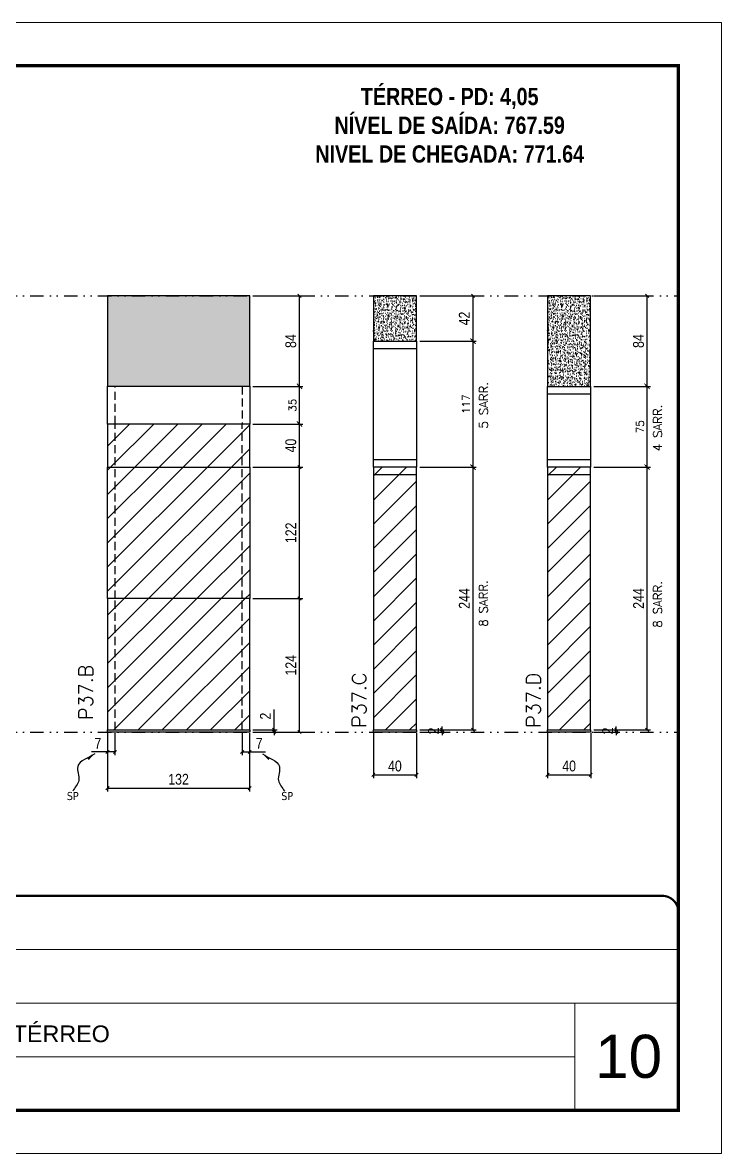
# Model space of a CAD drawing. Extents: x 1945 to 10875, y -3405 to 3369.
# Drawn here: x 4380 to 5029, y -1107 to -57 of the extents above; entities that cross this region are included whole.
import ezdxf

# ---------------------------------------------------------------- set-up
doc = ezdxf.new("R2010")
doc.units = 0
for name, pattern in [('CONTINUO', [0]), ('DASHED', [0.75, 0.5, -0.25]), ('DIVIDE2', [0.625, 0.25, -0.125, 0, -0.125, 0, -0.125]), ('HIDDEN', [0.375, 0.25, -0.125])]:
    doc.linetypes.add(name, pattern=pattern)
for name, color, linetype, lineweight in [('CARIMBO', 255, 'Continuous', 9), ('Folhas', 255, 'Continuous', 9), ('Hachura', 251, 'Continuous', 9), ('SARRAFO DE PRESSAO', 251, 'DASHED', 9), ('Texto Seção', 7, 'Continuous', 15)]:
    doc.layers.add(name, color=color, linetype=linetype, lineweight=lineweight)
for name, color, linetype in [('COTA', 241, 'Continuous'), ('FUNDOS', 1, 'Continuous'), ('NOMENCLATURA', 7, 'Continuous'), ('Nível', 160, 'Continuous'), ('Painéis', 200, 'Continuous'), ('SARR_2.2x7', 40, 'Continuous'), ('Sarrafo de Pressão', 42, 'HIDDEN'), ('texto', 7, 'Continuous')]:
    doc.layers.add(name, color=color, linetype=linetype)
doc.styles.add('ARIAL', font='arial.ttf')
doc.styles.add('COTA TECNICA', font='techl___.ttf', dxfattribs={"height": 10})
doc.styles.add('COTA TECNICA-50', font='techl___.ttf', dxfattribs={"height": 10})
doc.styles.add('REGUA-120', font='ROMANS.shx', dxfattribs={"height": 15})
doc.styles.add('ROMANC', font='techb___.ttf', dxfattribs={"height": 2.5})
doc.styles.add('ROMANS', font='romans.shx')
doc.styles.get("Standard").update_dxf_attribs({"font": 'arial.ttf'})
doc.dimstyles.new('COTA PAINEL-50', dxfattribs={"dimtxt": 10, "dimasz": 3, "dimexe": 3, "dimexo": 3, "dimgap": 3, "dimtad": 1, "dimdec": 1, "dimzin": 12, "dimdsep": 46, "dimtxsty": 'COTA TECNICA-50', "dimblk1": 'OBLIQUE', "dimblk2": 'OBLIQUE', "dimsah": 1, "dimcen": 0.9, "dimclrd": 4, "dimclre": 4, "dimclrt": 240, "dimadec": 1, "dimazin": 3, "dimtfac": 1, "dimtdec": 1, "dimtmove": 0, "dimatfit": 3, "dimfxl": 1, "dimtolj": 1, "dimtzin": 12, "dimarcsym": 0})
doc.dimstyles.new('Cota Paínel', dxfattribs={"dimtxt": 7, "dimasz": 5, "dimexe": 3, "dimexo": 3, "dimgap": 3, "dimtad": 1, "dimdec": 1, "dimzin": 12, "dimdsep": 46, "dimtxsty": 'ROMANS', "dimblk": 'ARCHTICK', "dimcen": 0, "dimclrd": 4, "dimclre": 4, "dimclrt": 1, "dimadec": 1, "dimazin": 3, "dimtfac": 1, "dimtdec": 1, "dimtmove": 0, "dimatfit": 3, "dimldrblk": 'OBLIQUE', "dimfxl": 1, "dimtolj": 1, "dimtzin": 12, "dimarcsym": 0})
doc.dimstyles.new('PAINEL', dxfattribs={"dimtxt": 10, "dimasz": 3, "dimexe": 3, "dimexo": 3, "dimgap": 3, "dimtad": 1, "dimdec": 1, "dimzin": 12, "dimdsep": 46, "dimtxsty": 'COTA TECNICA', "dimblk1": 'OBLIQUE', "dimblk2": 'OBLIQUE', "dimsah": 1, "dimcen": 0.9, "dimclrd": 4, "dimclre": 4, "dimclrt": 240, "dimadec": 1, "dimazin": 3, "dimtfac": 1, "dimtdec": 1, "dimtmove": 0, "dimatfit": 3, "dimfxl": 1, "dimtolj": 1, "dimtzin": 12, "dimarcsym": 0})
doc.dimstyles.get("Standard").update_dxf_attribs({"dimtxt": 0.18, "dimasz": 0.18, "dimexe": 0.18, "dimexo": 0.0625, "dimgap": 0.09, "dimtad": 0, "dimtih": 1, "dimtoh": 1, "dimdec": 4, "dimzin": 0, "dimdsep": 46, "dimtxsty": 'Standard', "dimcen": 0.09, "dimadec": 0, "dimazin": 0, "dimtfac": 1, "dimtdec": 4, "dimtofl": 0, "dimtmove": 0, "dimatfit": 3, "dimfxl": 1, "dimtolj": 1, "dimtzin": 0, "dimarcsym": 0})
pattern_1 = [(45, (-127075.793, -33000.405), (-11.2253202, 11.2253202), [])]

# ---------------------------------------------------------------- blocks, each defined once
blk = doc.blocks.new('9999999999')
at = {"color": 30, "linetype": 'CONTINUO'}
for p, q in [((98564.6, 34379.6), (99584, 34379.6)), ((98564.6, 34329.8), (99488, 34329.8)), ((99584, 34329.8), (99488, 34329.8)), ((99488, 34329.8), (99488, 34230.2)), ((98564.6, 34280), (99488, 34280))]:
    blk.add_line(p, q, dxfattribs=at)
at = {"color": 30, "linetype": 'CONTINUO', "const_width": 2}
blk.add_lwpolyline([(99584, 34230.2), (99584, 34414.4, 0.414214), (99569, 34429.4), (98229, 34429.4, 0.414214), (98214, 34414.4), (98214, 34245.2, 0.414214), (98229, 34230.2), (99584, 34230.2)], format="xyb", dxfattribs=at)
at = {"layer": 'Folhas'}
blk.add_lwpolyline([(98139, 34190.2), (99624, 34190.2), (99624, 35240.2), (98139, 35240.2)], close=True, dxfattribs=at)
at = {"layer": 'Folhas', "color": 30, "const_width": 3}
blk.add_lwpolyline([(98214, 34230.2), (99584, 34230.2), (99584, 35200.2), (98214, 35200.2)], close=True, dxfattribs=at)
at = {"color": 7, "linetype": 'Continuous', "ltscale": 5, "style": 'ARIAL'}
blk.add_text('TRECHO II - TÉRREO', height=15.483, dxfattribs=at).set_placement((98837.7, 34293.5))
blk = doc.blocks.new('_Oblique')
at = {"color": 0, "linetype": 'ByBlock', "lineweight": -2}
blk.add_line((-0.5, -0.5), (0.5, 0.5), dxfattribs=at)
blk = doc.blocks.new('*D232')
at = {"layer": 'COTA', "color": 4, "lineweight": -2, "transparency": 16777216}
for p, q in [((4748.7, -470.1), (4801.2, -470.1)), ((4798.2, -714.1), (4798.2, -470.1)), ((4748.7, -714.1), (4801.2, -714.1))]:
    blk.add_line(p, q, dxfattribs=at)
at = {"layer": 'Defpoints', "color": 0, "transparency": 16777216}
for p in [(4745.7, -470.1), (4798.2, -470.1), (4745.7, -714.1)]:
    blk.add_point(p, dxfattribs=at)
at = {"layer": 'COTA', "color": 4, "lineweight": -2, "transparency": 16777216, "xscale": 3, "yscale": 3, "zscale": 3}
for p, rotation in [((4798.2, -470.1), 90), ((4798.2, -714.1), 270)]:
    blk.add_blockref('_Oblique', p, dxfattribs=dict(at, rotation=rotation))
at = {"layer": 'COTA', "color": 240, "transparency": 16777216, "insert": (4790.1, -592.1), "char_height": 10, "attachment_point": 5, "rotation": 90, "style": 'COTA TECNICA'}
blk.add_mtext('\\A1;244', dxfattribs=at)
blk = doc.blocks.new('*D233')
at = {"layer": 'COTA', "color": 4, "lineweight": -2, "transparency": 16777216}
for p, q in [((4748.7, -311.1), (4801.2, -311.1)), ((4798.2, -353.1), (4798.2, -311.1)), ((4748.7, -353.1), (4801.2, -353.1))]:
    blk.add_line(p, q, dxfattribs=at)
at = {"layer": 'Defpoints', "color": 0, "transparency": 16777216}
for p in [(4745.7, -311.1), (4798.2, -311.1), (4745.7, -353.1)]:
    blk.add_point(p, dxfattribs=at)
at = {"layer": 'COTA', "color": 4, "lineweight": -2, "transparency": 16777216, "xscale": 3, "yscale": 3, "zscale": 3}
for p, rotation in [((4798.2, -311.1), 90), ((4798.2, -353.1), 270)]:
    blk.add_blockref('_Oblique', p, dxfattribs=dict(at, rotation=rotation))
at = {"layer": 'COTA', "color": 240, "transparency": 16777216, "insert": (4790.1, -332.1), "char_height": 10, "attachment_point": 5, "rotation": 90, "style": 'COTA TECNICA'}
blk.add_mtext('\\A1;42', dxfattribs=at)
blk = doc.blocks.new('*D234')
at = {"layer": 'COTA', "color": 4, "lineweight": -2, "transparency": 16777216}
for p, q in [((4705.7, -717.1), (4705.7, -758.8)), ((4745.7, -717.1), (4745.7, -758.8)), ((4705.7, -755.8), (4745.7, -755.8))]:
    blk.add_line(p, q, dxfattribs=at)
at = {"layer": 'Defpoints', "color": 0, "transparency": 16777216}
for p in [(4705.7, -714.1), (4745.7, -714.1), (4745.7, -755.8)]:
    blk.add_point(p, dxfattribs=at)
at = {"layer": 'COTA', "color": 4, "lineweight": -2, "transparency": 16777216, "xscale": 3, "yscale": 3, "zscale": 3, "rotation": 180}
blk.add_blockref('_Oblique', (4705.7, -755.8), dxfattribs=at)
at = {"layer": 'COTA', "color": 4, "lineweight": -2, "transparency": 16777216, "xscale": 3, "yscale": 3, "zscale": 3}
blk.add_blockref('_Oblique', (4745.7, -755.8), dxfattribs=at)
at = {"layer": 'COTA', "color": 240, "transparency": 16777216, "insert": (4725.7, -747.7), "char_height": 10, "attachment_point": 5, "style": 'COTA TECNICA'}
blk.add_mtext('\\A1;40', dxfattribs=at)
blk = doc.blocks.new('*D235')
at = {"layer": 'COTA', "color": 4, "lineweight": -2, "transparency": 16777216}
for p, q in [((4769.5, -714.1), (4769.5, -711.1)), ((4748.7, -714.1), (4772.5, -714.1)), ((4748.7, -716.1), (4772.5, -716.1)), ((4769.5, -716.1), (4769.5, -714.1)), ((4769.5, -716.1), (4769.5, -719.1))]:
    blk.add_line(p, q, dxfattribs=at)
at = {"layer": 'Defpoints', "color": 0, "transparency": 16777216}
for p in [(4745.7, -714.1), (4745.7, -716.1), (4769.5, -714.1)]:
    blk.add_point(p, dxfattribs=at)
at = {"layer": 'COTA', "color": 4, "lineweight": -2, "transparency": 16777216, "xscale": 3, "yscale": 3, "zscale": 3}
for p, rotation in [((4769.5, -714.1), 270), ((4769.5, -716.1), 90)]:
    blk.add_blockref('_Oblique', p, dxfattribs=dict(at, rotation=rotation))
at = {"layer": 'COTA', "color": 240, "transparency": 16777216, "insert": (4761.5, -715.1), "char_height": 10, "attachment_point": 5, "rotation": 90, "style": 'COTA TECNICA-50'}
blk.add_mtext('\\A1;2', dxfattribs=at)
blk = doc.blocks.new('*D24')
at = {"layer": 'COTA', "color": 4, "lineweight": -2, "transparency": 16777216}
for p, q in [((4458.9, -717.1), (4458.9, -771.2)), ((4590.9, -717.1), (4590.9, -771.2)), ((4458.9, -768.2), (4590.9, -768.2))]:
    blk.add_line(p, q, dxfattribs=at)
at = {"layer": 'Defpoints', "color": 0, "transparency": 16777216}
for p in [(4458.9, -714.1), (4590.9, -714.1), (4590.9, -768.2)]:
    blk.add_point(p, dxfattribs=at)
at = {"layer": 'COTA', "color": 4, "lineweight": -2, "transparency": 16777216, "xscale": 3, "yscale": 3, "zscale": 3, "rotation": 180}
blk.add_blockref('_Oblique', (4458.9, -768.2), dxfattribs=at)
at = {"layer": 'COTA', "color": 4, "lineweight": -2, "transparency": 16777216, "xscale": 3, "yscale": 3, "zscale": 3}
blk.add_blockref('_Oblique', (4590.9, -768.2), dxfattribs=at)
at = {"layer": 'COTA', "color": 240, "transparency": 16777216, "insert": (4524.9, -760), "char_height": 10, "attachment_point": 5, "style": 'COTA TECNICA'}
blk.add_mtext('\\A1;132', dxfattribs=at)
blk = doc.blocks.new('*D25')
at = {"layer": 'COTA', "color": 4, "lineweight": -2, "transparency": 16777216}
for p, q in [((4593.9, -311.1), (4640.2, -311.1)), ((4637.2, -395.1), (4637.2, -311.1)), ((4593.9, -395.1), (4640.2, -395.1))]:
    blk.add_line(p, q, dxfattribs=at)
at = {"layer": 'Defpoints', "color": 0, "transparency": 16777216}
for p in [(4590.9, -311.1), (4637.2, -311.1), (4590.9, -395.1)]:
    blk.add_point(p, dxfattribs=at)
at = {"layer": 'COTA', "color": 4, "lineweight": -2, "transparency": 16777216, "xscale": 3, "yscale": 3, "zscale": 3}
for p, rotation in [((4637.2, -311.1), 90), ((4637.2, -395.1), 270)]:
    blk.add_blockref('_Oblique', p, dxfattribs=dict(at, rotation=rotation))
at = {"layer": 'COTA', "color": 240, "transparency": 16777216, "insert": (4629.1, -353.1), "char_height": 10, "attachment_point": 5, "rotation": 90, "style": 'COTA TECNICA'}
blk.add_mtext('\\A1;84', dxfattribs=at)
blk = doc.blocks.new('*D26')
at = {"layer": 'COTA', "color": 4, "lineweight": -2, "transparency": 16777216}
for p, q in [((4593.9, -592.1), (4640.2, -592.1)), ((4637.2, -716.1), (4637.2, -592.1)), ((4593.9, -716.1), (4640.2, -716.1))]:
    blk.add_line(p, q, dxfattribs=at)
at = {"layer": 'Defpoints', "color": 0, "transparency": 16777216}
for p in [(4590.9, -592.1), (4637.2, -592.1), (4590.9, -716.1)]:
    blk.add_point(p, dxfattribs=at)
at = {"layer": 'COTA', "color": 4, "lineweight": -2, "transparency": 16777216, "xscale": 3, "yscale": 3, "zscale": 3}
for p, rotation in [((4637.2, -592.1), 90), ((4637.2, -716.1), 270)]:
    blk.add_blockref('_Oblique', p, dxfattribs=dict(at, rotation=rotation))
at = {"layer": 'COTA', "color": 240, "transparency": 16777216, "insert": (4629.1, -654.1), "char_height": 10, "attachment_point": 5, "rotation": 90, "style": 'COTA TECNICA-50'}
blk.add_mtext('\\A1;124', dxfattribs=at)
blk = doc.blocks.new('*D27')
at = {"layer": 'COTA', "color": 4, "lineweight": -2, "transparency": 16777216}
for p, q in [((4613.5, -714.1), (4613.5, -695.3)), ((4593.9, -714.1), (4616.5, -714.1)), ((4593.9, -716.1), (4616.5, -716.1)), ((4613.5, -716.1), (4613.5, -714.1)), ((4613.5, -716.1), (4613.5, -719.1))]:
    blk.add_line(p, q, dxfattribs=at)
at = {"layer": 'Defpoints', "color": 0, "transparency": 16777216}
for p in [(4590.9, -714.1), (4590.9, -716.1), (4613.5, -716.1)]:
    blk.add_point(p, dxfattribs=at)
at = {"layer": 'COTA', "color": 4, "lineweight": -2, "transparency": 16777216, "xscale": 3, "yscale": 3, "zscale": 3}
for p, rotation in [((4613.5, -714.1), 270), ((4613.5, -716.1), 90)]:
    blk.add_blockref('_Oblique', p, dxfattribs=dict(at, rotation=rotation))
at = {"layer": 'COTA', "color": 240, "transparency": 16777216, "insert": (4605.5, -701.3), "char_height": 10, "attachment_point": 5, "rotation": 90, "style": 'COTA TECNICA-50'}
blk.add_mtext('\\A1;2', dxfattribs=at)
blk = doc.blocks.new('*D28')
at = {"layer": 'COTA', "color": 4, "linetype": 'ByBlock', "lineweight": -2, "transparency": 16777216}
for p, q in [((4593.9, -470.1), (4640.2, -470.1)), ((4637.2, -592.1), (4637.2, -470.1)), ((4593.9, -592.1), (4640.2, -592.1))]:
    blk.add_line(p, q, dxfattribs=at)
at = {"layer": 'Defpoints', "color": 0, "linetype": 'ByBlock', "transparency": 16777216}
for p in [(4590.9, -470.1), (4637.2, -470.1), (4590.9, -592.1)]:
    blk.add_point(p, dxfattribs=at)
at = {"layer": 'COTA', "color": 4, "linetype": 'ByBlock', "lineweight": -2, "transparency": 16777216, "xscale": 3, "yscale": 3, "zscale": 3}
for p, rotation in [((4637.2, -470.1), 90), ((4637.2, -592.1), 270)]:
    blk.add_blockref('_Oblique', p, dxfattribs=dict(at, rotation=rotation))
at = {"layer": 'COTA', "color": 240, "linetype": 'ByBlock', "transparency": 16777216, "insert": (4629.1, -531.1), "char_height": 10, "attachment_point": 5, "rotation": 90, "style": 'COTA TECNICA'}
blk.add_mtext('\\A1;122', dxfattribs=at)
blk = doc.blocks.new('*D29')
at = {"layer": 'COTA', "color": 4, "lineweight": -2, "transparency": 16777216}
for p, q in [((4458.9, -719.1), (4458.9, -737.6)), ((4465.9, -717.1), (4465.9, -737.6)), ((4458.9, -734.6), (4444.2, -734.6)), ((4465.9, -734.6), (4458.9, -734.6))]:
    blk.add_line(p, q, dxfattribs=at)
at = {"layer": 'Defpoints', "color": 0, "transparency": 16777216}
for p in [(4458.9, -716.1), (4465.9, -714.1), (4458.9, -734.6)]:
    blk.add_point(p, dxfattribs=at)
at = {"layer": 'COTA', "color": 4, "lineweight": -2, "transparency": 16777216, "xscale": 3, "yscale": 3, "zscale": 3, "rotation": 180}
blk.add_blockref('_Oblique', (4458.9, -734.6), dxfattribs=at)
at = {"layer": 'COTA', "color": 4, "lineweight": -2, "transparency": 16777216, "xscale": 3, "yscale": 3, "zscale": 3}
blk.add_blockref('_Oblique', (4465.9, -734.6), dxfattribs=at)
at = {"layer": 'COTA', "color": 240, "transparency": 16777216, "insert": (4450.1, -726.5), "char_height": 10, "attachment_point": 5, "style": 'COTA TECNICA-50'}
blk.add_mtext('\\A1;7', dxfattribs=at)
blk = doc.blocks.new('*D30')
at = {"layer": 'COTA', "color": 4, "lineweight": -2, "transparency": 16777216}
for p, q in [((4583.9, -717.1), (4583.9, -737.6)), ((4590.9, -719.1), (4590.9, -737.6)), ((4583.9, -734.6), (4590.9, -734.6)), ((4590.9, -734.6), (4605.7, -734.6))]:
    blk.add_line(p, q, dxfattribs=at)
at = {"layer": 'Defpoints', "color": 0, "transparency": 16777216}
for p in [(4583.9, -714.1), (4590.9, -716.1), (4590.9, -734.6)]:
    blk.add_point(p, dxfattribs=at)
at = {"layer": 'COTA', "color": 4, "lineweight": -2, "transparency": 16777216, "xscale": 3, "yscale": 3, "zscale": 3, "rotation": 180}
blk.add_blockref('_Oblique', (4583.9, -734.6), dxfattribs=at)
at = {"layer": 'COTA', "color": 4, "lineweight": -2, "transparency": 16777216, "xscale": 3, "yscale": 3, "zscale": 3}
blk.add_blockref('_Oblique', (4590.9, -734.6), dxfattribs=at)
at = {"layer": 'COTA', "color": 240, "transparency": 16777216, "insert": (4599.8, -726.5), "char_height": 10, "attachment_point": 5, "style": 'COTA TECNICA-50'}
blk.add_mtext('\\A1;7', dxfattribs=at)
blk = doc.blocks.new('*D298')
at = {"layer": 'Defpoints', "color": 0, "linetype": 'ByBlock', "transparency": 16777216}
for p in [(4590.9, -430.1), (4637.2, -430.1), (4590.9, -470.1)]:
    blk.add_point(p, dxfattribs=at)
at = {"layer": 'FUNDOS', "color": 4, "linetype": 'ByBlock', "lineweight": -2, "transparency": 16777216}
for p, q in [((4593.9, -430.1), (4640.2, -430.1)), ((4637.2, -470.1), (4637.2, -430.1)), ((4593.9, -470.1), (4640.2, -470.1))]:
    blk.add_line(p, q, dxfattribs=at)
at = {"layer": 'FUNDOS', "color": 4, "linetype": 'ByBlock', "lineweight": -2, "transparency": 16777216, "xscale": 3, "yscale": 3, "zscale": 3}
for p, rotation in [((4637.2, -430.1), 90), ((4637.2, -470.1), 270)]:
    blk.add_blockref('_Oblique', p, dxfattribs=dict(at, rotation=rotation))
at = {"layer": 'FUNDOS', "color": 240, "linetype": 'ByBlock', "transparency": 16777216, "insert": (4629.1, -450.1), "char_height": 10, "attachment_point": 5, "rotation": 90, "style": 'COTA TECNICA'}
blk.add_mtext('\\A1;40', dxfattribs=at)
blk = doc.blocks.new('_ArchTick')
at = {"color": 0, "linetype": 'ByBlock', "const_width": 0.15}
blk.add_lwpolyline([(-0.5, -0.5), (0.5, 0.5)], dxfattribs=at)
blk = doc.blocks.new('*D371')
at = {"layer": 'COTA', "color": 4, "lineweight": -2, "transparency": 16777216}
for p, q in [((4593.9, -395.1), (4640.2, -395.1)), ((4637.2, -430.1), (4637.2, -395.1)), ((4593.9, -430.1), (4640.2, -430.1))]:
    blk.add_line(p, q, dxfattribs=at)
at = {"layer": 'Defpoints', "color": 0, "transparency": 16777216}
for p in [(4590.9, -395.1), (4637.2, -395.1), (4590.9, -430.1)]:
    blk.add_point(p, dxfattribs=at)
at = {"layer": 'COTA', "color": 4, "lineweight": -2, "transparency": 16777216, "xscale": 5, "yscale": 5, "zscale": 5}
for p, rotation in [((4637.2, -395.1), 90), ((4637.2, -430.1), 270)]:
    blk.add_blockref('_ArchTick', p, dxfattribs=dict(at, rotation=rotation))
at = {"layer": 'COTA', "color": 1, "transparency": 16777216, "insert": (4630.7, -412.6), "char_height": 7, "attachment_point": 5, "rotation": 90, "style": 'ROMANS'}
blk.add_mtext('\\A1;35', dxfattribs=at)
blk = doc.blocks.new('*D372')
at = {"layer": 'COTA', "color": 4, "lineweight": -2, "transparency": 16777216}
for p, q in [((4910.4, -470.1), (4962.9, -470.1)), ((4959.9, -714.1), (4959.9, -470.1)), ((4910.4, -714.1), (4962.9, -714.1))]:
    blk.add_line(p, q, dxfattribs=at)
at = {"layer": 'Defpoints', "color": 0, "transparency": 16777216}
for p in [(4907.4, -470.1), (4959.9, -470.1), (4907.4, -714.1)]:
    blk.add_point(p, dxfattribs=at)
at = {"layer": 'COTA', "color": 4, "lineweight": -2, "transparency": 16777216, "xscale": 3, "yscale": 3, "zscale": 3}
for p, rotation in [((4959.9, -470.1), 90), ((4959.9, -714.1), 270)]:
    blk.add_blockref('_Oblique', p, dxfattribs=dict(at, rotation=rotation))
at = {"layer": 'COTA', "color": 240, "transparency": 16777216, "insert": (4951.8, -592.1), "char_height": 10, "attachment_point": 5, "rotation": 90, "style": 'COTA TECNICA'}
blk.add_mtext('\\A1;244', dxfattribs=at)
blk = doc.blocks.new('*D373')
at = {"layer": 'COTA', "color": 4, "lineweight": -2, "transparency": 16777216}
for p, q in [((4910.4, -311.1), (4962.9, -311.1)), ((4959.9, -395.1), (4959.9, -311.1)), ((4910.4, -395.1), (4962.9, -395.1))]:
    blk.add_line(p, q, dxfattribs=at)
at = {"layer": 'Defpoints', "color": 0, "transparency": 16777216}
for p in [(4907.4, -311.1), (4959.9, -311.1), (4907.4, -395.1)]:
    blk.add_point(p, dxfattribs=at)
at = {"layer": 'COTA', "color": 4, "lineweight": -2, "transparency": 16777216, "xscale": 3, "yscale": 3, "zscale": 3}
for p, rotation in [((4959.9, -311.1), 90), ((4959.9, -395.1), 270)]:
    blk.add_blockref('_Oblique', p, dxfattribs=dict(at, rotation=rotation))
at = {"layer": 'COTA', "color": 240, "transparency": 16777216, "insert": (4951.8, -353.1), "char_height": 10, "attachment_point": 5, "rotation": 90, "style": 'COTA TECNICA'}
blk.add_mtext('\\A1;84', dxfattribs=at)
blk = doc.blocks.new('*D374')
at = {"layer": 'COTA', "color": 4, "lineweight": -2, "transparency": 16777216}
for p, q in [((4867.4, -717.1), (4867.4, -758.8)), ((4907.4, -717.1), (4907.4, -758.8)), ((4867.4, -755.8), (4907.4, -755.8))]:
    blk.add_line(p, q, dxfattribs=at)
at = {"layer": 'Defpoints', "color": 0, "transparency": 16777216}
for p in [(4867.4, -714.1), (4907.4, -714.1), (4907.4, -755.8)]:
    blk.add_point(p, dxfattribs=at)
at = {"layer": 'COTA', "color": 4, "lineweight": -2, "transparency": 16777216, "xscale": 3, "yscale": 3, "zscale": 3, "rotation": 180}
blk.add_blockref('_Oblique', (4867.4, -755.8), dxfattribs=at)
at = {"layer": 'COTA', "color": 4, "lineweight": -2, "transparency": 16777216, "xscale": 3, "yscale": 3, "zscale": 3}
blk.add_blockref('_Oblique', (4907.4, -755.8), dxfattribs=at)
at = {"layer": 'COTA', "color": 240, "transparency": 16777216, "insert": (4887.4, -747.7), "char_height": 10, "attachment_point": 5, "style": 'COTA TECNICA'}
blk.add_mtext('\\A1;40', dxfattribs=at)
blk = doc.blocks.new('*D375')
at = {"layer": 'COTA', "color": 4, "lineweight": -2, "transparency": 16777216}
for p, q in [((4931.2, -714.1), (4931.2, -711.1)), ((4910.4, -714.1), (4934.2, -714.1)), ((4910.4, -716.1), (4934.2, -716.1)), ((4931.2, -716.1), (4931.2, -714.1)), ((4931.2, -716.1), (4931.2, -719.1))]:
    blk.add_line(p, q, dxfattribs=at)
at = {"layer": 'Defpoints', "color": 0, "transparency": 16777216}
for p in [(4907.4, -714.1), (4907.4, -716.1), (4931.2, -714.1)]:
    blk.add_point(p, dxfattribs=at)
at = {"layer": 'COTA', "color": 4, "lineweight": -2, "transparency": 16777216, "xscale": 3, "yscale": 3, "zscale": 3}
for p, rotation in [((4931.2, -714.1), 270), ((4931.2, -716.1), 90)]:
    blk.add_blockref('_Oblique', p, dxfattribs=dict(at, rotation=rotation))
at = {"layer": 'COTA', "color": 240, "transparency": 16777216, "insert": (4923.2, -715.1), "char_height": 10, "attachment_point": 5, "rotation": 90, "style": 'COTA TECNICA-50'}
blk.add_mtext('\\A1;2', dxfattribs=at)
blk = doc.blocks.new('*D376')
at = {"layer": 'COTA', "color": 4, "lineweight": -2, "transparency": 16777216}
for p, q in [((4910.4, -395.1), (4962.7, -395.1)), ((4959.7, -470.1), (4959.7, -395.1)), ((4910.4, -470.1), (4962.7, -470.1))]:
    blk.add_line(p, q, dxfattribs=at)
at = {"layer": 'Defpoints', "color": 0, "transparency": 16777216}
for p in [(4907.4, -395.1), (4959.7, -395.1), (4907.4, -470.1)]:
    blk.add_point(p, dxfattribs=at)
at = {"layer": 'COTA', "color": 4, "lineweight": -2, "transparency": 16777216, "xscale": 5, "yscale": 5, "zscale": 5}
for p, rotation in [((4959.7, -395.1), 90), ((4959.7, -470.1), 270)]:
    blk.add_blockref('_ArchTick', p, dxfattribs=dict(at, rotation=rotation))
at = {"layer": 'COTA', "color": 1, "transparency": 16777216, "insert": (4953.2, -432.6), "char_height": 7, "attachment_point": 5, "rotation": 90, "style": 'ROMANS'}
blk.add_mtext('\\A1;75', dxfattribs=at)
blk = doc.blocks.new('*D377')
at = {"layer": 'COTA', "color": 4, "lineweight": -2, "transparency": 16777216}
for p, q in [((4748.7, -353.1), (4801.2, -353.1)), ((4798.2, -470.1), (4798.2, -353.1)), ((4748.7, -470.1), (4801.2, -470.1))]:
    blk.add_line(p, q, dxfattribs=at)
at = {"layer": 'Defpoints', "color": 0, "transparency": 16777216}
for p in [(4745.7, -353.1), (4798.2, -353.1), (4745.7, -470.1)]:
    blk.add_point(p, dxfattribs=at)
at = {"layer": 'COTA', "color": 4, "lineweight": -2, "transparency": 16777216, "xscale": 5, "yscale": 5, "zscale": 5}
for p, rotation in [((4798.2, -353.1), 90), ((4798.2, -470.1), 270)]:
    blk.add_blockref('_ArchTick', p, dxfattribs=dict(at, rotation=rotation))
at = {"layer": 'COTA', "color": 1, "transparency": 16777216, "insert": (4791.7, -411.6), "char_height": 7, "attachment_point": 5, "rotation": 90, "style": 'ROMANS'}
blk.add_mtext('\\A1;117', dxfattribs=at)

msp = doc.modelspace()

# ---------------------------------------------------------------- hatches: boundary and pattern name
at = {"layer": 'COTA', "linetype": 'ByBlock'}
h = msp.add_hatch(dxfattribs=at)
h.set_pattern_fill('AR-CONC', color=256, scale=0.03)
h.set_pattern_definition([(50, (-126644.1453, -27200.33), (5.46554007, -0.47817257), [0.5715, -6.2865]), (355, (-126644.145, -27200.33), (-1.05730264, 5.73170536), [0.4572, -5.02921753]), (100.4514447, (-126643.69, -27200.3697), (4.40823741, 5.25353256), [0.48570026, -5.34270734]), (46.1842, (-126644.145, -27198.806), (8.13237123, -1.26126984), [0.85725, -9.42975]), (96.6355576, (-126643.4676, -27198.911), (7.122124, 7.42278374), [0.7285507, -8.01406824]), (351.184151, (-126644.145, -27198.806), (7.122124, 7.42278374), [0.685799, -7.54379196]), (21, (-126643.3833, -27199.187), (4.54843174, -3.06795595), [0.5715, -6.2865]), (326, (-126643.383, -27199.187), (1.85406085, 5.52563898), [0.4572, -5.0292]), (71.451445, (-126643.004, -27199.4425), (6.40249258, 2.45768307), [0.48570026, -5.34269813]), (37.5, (-126644.1453, -27200.3298), (0.092658098, 2.536651166), [0, -4.96824, 0, -5.1054, 0, -5.04825]), (7.5, (-126644.1453, -27200.3298), (2.004589875, 3.005417245), [0, -2.91084, 0, -4.85394, 0, -1.92405]), (327.5, (-126645.8445, -27200.3298), (4.067717855, -0.17186232), [0, -1.905, 0, -5.9436, 0, -7.8867]), (317.5, (-126646.6065, -27200.3298), (4.44387544, 0.76279473), [0, -2.4765, 0, -3.94716, 0, -5.6007])])
h.paths.add_polyline_path([(4458.94, -395.07), (4590.94, -395.07), (4590.94, -311.07), (4458.94, -311.07)])
h = msp.add_hatch(dxfattribs=at)
h.set_pattern_fill('AR-CONC', color=256, scale=0.03)
h.set_pattern_definition([(50, (-126908.3104, -27166.33), (5.46554007, -0.47817257), [0.5715, -6.2865]), (355, (-126908.3104, -27166.33), (-1.05730264, 5.73170536), [0.4572, -5.02921753]), (100.4514447, (-126907.855, -27166.3697), (4.40823741, 5.25353256), [0.48570026, -5.34270734]), (46.1842, (-126908.3104, -27164.806), (8.13237123, -1.26126984), [0.85725, -9.42975]), (96.6355576, (-126907.633, -27164.911), (7.122124, 7.42278374), [0.7285507, -8.01406824]), (351.184151, (-126908.3104, -27164.806), (7.122124, 7.42278374), [0.685799, -7.54379196]), (21, (-126907.5484, -27165.187), (4.54843174, -3.06795595), [0.5715, -6.2865]), (326, (-126907.5484, -27165.187), (1.85406085, 5.52563898), [0.4572, -5.0292]), (71.451445, (-126907.1694, -27165.4425), (6.40249258, 2.45768307), [0.48570026, -5.34269813]), (37.5, (-126908.3104, -27166.3298), (0.092658098, 2.536651166), [0, -4.96824, 0, -5.1054, 0, -5.04825]), (7.5, (-126908.3104, -27166.3298), (2.004589875, 3.005417245), [0, -2.91084, 0, -4.85394, 0, -1.92405]), (327.5, (-126910.0097, -27166.3298), (4.067717855, -0.17186232), [0, -1.905, 0, -5.9436, 0, -7.8867]), (317.5, (-126910.7717, -27166.3298), (4.44387544, 0.76279473), [0, -2.4765, 0, -3.94716, 0, -5.6007])])
h.paths.add_polyline_path([(4705.72, -353.07), (4745.72, -353.07), (4745.72, -311.07), (4705.72, -311.07)])
h = msp.add_hatch(dxfattribs=at)
h.set_pattern_fill('AR-CONC', color=256, scale=0.03)
h.set_pattern_definition([(50, (-126746.6544, -27166.33), (5.46554007, -0.47817257), [0.5715, -6.2865]), (355, (-126746.6544, -27166.33), (-1.05730264, 5.73170536), [0.4572, -5.02921753]), (100.4514447, (-126746.199, -27166.3697), (4.40823741, 5.25353256), [0.48570026, -5.34270734]), (46.1842, (-126746.6544, -27164.806), (8.13237123, -1.26126984), [0.85725, -9.42975]), (96.6355576, (-126745.977, -27164.911), (7.122124, 7.42278374), [0.7285507, -8.01406824]), (351.184151, (-126746.654, -27164.806), (7.122124, 7.42278374), [0.685799, -7.54379196]), (21, (-126745.8924, -27165.187), (4.54843174, -3.06795595), [0.5715, -6.2865]), (326, (-126745.8924, -27165.187), (1.85406085, 5.52563898), [0.4572, -5.0292]), (71.451445, (-126745.5133, -27165.4425), (6.40249258, 2.45768307), [0.48570026, -5.34269813]), (37.5, (-126746.6544, -27166.3298), (0.092658098, 2.536651166), [0, -4.96824, 0, -5.1054, 0, -5.04825]), (7.5, (-126746.6544, -27166.3298), (2.004589875, 3.005417245), [0, -2.91084, 0, -4.85394, 0, -1.92405]), (327.5, (-126748.3536, -27166.3298), (4.067717855, -0.17186232), [0, -1.905, 0, -5.9436, 0, -7.8867]), (317.5, (-126749.1156, -27166.3298), (4.44387544, 0.76279473), [0, -2.4765, 0, -3.94716, 0, -5.6007])])
h.paths.add_polyline_path([(4867.38, -395.09), (4907.38, -395.09), (4907.38, -311.07), (4867.38, -311.07)])
at = {"layer": 'Hachura', "linetype": 'ByBlock'}
h = msp.add_hatch(dxfattribs=at)
h.set_pattern_fill('ANSI31', color=256, scale=5)
h.set_pattern_definition(pattern_1)
h.paths.add_polyline_path([(4590.94, -430.07), (4458.94, -430.07), (4458.94, -470.07), (4590.94, -470.07)])
h = msp.add_hatch(dxfattribs=at)
h.set_pattern_fill('ANSI31', color=256, scale=5)
h.set_pattern_definition(pattern_1)
h.paths.add_polyline_path([(4590.94, -470.07), (4458.94, -470.07), (4458.94, -592.07), (4590.94, -592.07)])
h = msp.add_hatch(dxfattribs=at)
h.set_pattern_fill('ANSI31', color=256, scale=5)
h.set_pattern_definition([(45, (-127115.562, -33000.405), (-11.2253202, 11.2253202), [])])
h.paths.add_polyline_path([(4745.72, -470.09), (4705.72, -470.09), (4705.72, -714.07), (4745.72, -714.07)])
h = msp.add_hatch(dxfattribs=at)
h.set_pattern_fill('ANSI31', color=256, scale=5)
h.set_pattern_definition([(45, (-126953.906, -33000.405), (-11.2253202, 11.2253202), [])])
h.paths.add_polyline_path([(4907.38, -470.09), (4867.38, -470.09), (4867.38, -714.07), (4907.38, -714.07)])
h = msp.add_hatch(dxfattribs=at)
h.set_pattern_fill('ANSI31', color=256, scale=5)
h.set_pattern_definition(pattern_1)
h.paths.add_polyline_path([(4590.94, -592.07), (4458.94, -592.07), (4458.94, -714.07), (4590.94, -714.07)])

# ---------------------------------------------------------------- linework, layer by layer
at = {"layer": 'COTA', "linetype": 'ByBlock'}
for points in [[(4458.94, -395.07), (4590.94, -395.07), (4590.94, -311.07), (4458.94, -311.07)], [(4705.72, -353.09), (4745.72, -353.09), (4745.72, -311.07), (4705.72, -311.07)], [(4867.38, -395.09), (4907.38, -395.09), (4907.38, -311.07), (4867.38, -311.07)]]:
    msp.add_lwpolyline(points, close=True, dxfattribs=at)
at = {"layer": 'Nível', "color": 4, "linetype": 'DIVIDE2', "ltscale": 50}
for p, q in [((3978.36, -311.07), (4988.71, -311.07)), ((3978.36, -716.07), (4988.71, -716.07))]:
    msp.add_line(p, q, dxfattribs=at)
at = {"layer": 'Painéis'}
for p, q in [((4458.94, -395.07), (4590.94, -395.07)), ((4458.94, -430.07), (4458.94, -395.07)), ((4590.94, -395.07), (4590.94, -430.07)), ((4705.72, -714.07), (4745.72, -714.07)), ((4705.72, -716.07), (4705.72, -714.07)), ((4745.72, -716.07), (4705.72, -716.07)), ((4745.72, -714.07), (4745.72, -716.07)), ((4867.38, -714.07), (4907.38, -714.07)), ((4867.38, -716.07), (4867.38, -714.07)), ((4907.38, -716.07), (4867.38, -716.07)), ((4907.38, -714.07), (4907.38, -716.07))]:
    msp.add_line(p, q, dxfattribs=at)
for points in [[(4705.72, -353.09), (4745.72, -353.09), (4745.72, -470.09), (4705.72, -470.09)], [(4867.38, -395.09), (4907.38, -395.09), (4907.38, -470.09), (4867.38, -470.09)], [(4458.94, -470.07), (4590.94, -470.07), (4590.94, -430.07), (4458.94, -430.07)], [(4590.94, -592.07), (4458.94, -592.07), (4458.94, -470.07), (4590.94, -470.07)], [(4705.72, -714.07), (4745.72, -714.07), (4745.72, -470.09), (4705.72, -470.09)], [(4867.38, -714.07), (4907.38, -714.07), (4907.38, -470.09), (4867.38, -470.09)], [(4458.94, -714.07), (4590.94, -714.07), (4590.94, -592.07), (4458.94, -592.07)], [(4458.94, -714.07), (4590.94, -714.07), (4590.94, -716.07), (4458.94, -716.07)]]:
    msp.add_lwpolyline(points, close=True, dxfattribs=at)
at = {"layer": 'SARR_2.2x7'}
for p, q in [((4705.72, -360.09), (4745.72, -360.09)), ((4867.38, -402.09), (4907.38, -402.09)), ((4705.72, -463.09), (4745.72, -463.09)), ((4867.38, -463.09), (4907.38, -463.09)), ((4705.72, -477.09), (4745.72, -477.09)), ((4867.38, -477.09), (4907.38, -477.09))]:
    msp.add_line(p, q, dxfattribs=at)
at = {"layer": 'Sarrafo de Pressão', "ltscale": 30}
for p, q in [((4465.94, -430.07), (4465.94, -395.07)), ((4583.94, -395.07), (4583.94, -430.07)), ((4465.94, -592.07), (4465.94, -430.07)), ((4583.94, -592.07), (4583.94, -430.07)), ((4465.94, -714.07), (4465.94, -592.07)), ((4583.94, -714.07), (4583.94, -592.07))]:
    msp.add_line(p, q, dxfattribs=at)

# ---------------------------------------------------------------- block references
at = {"layer": 'SARRAFO DE PRESSAO', "color": 6, "linetype": 'ByBlock'}
msp.add_blockref('9999999999', (-94595.27, -35297.56), dxfattribs=at)

# ---------------------------------------------------------------- texts
at = {"layer": 'CARIMBO', "style": 'ARIAL'}
msp.add_text('10', height=40, dxfattribs=at).set_placement((4911.57, -1037.21))
at = {"layer": 'NOMENCLATURA', "color": 2, "insert": (4776.53, -91.29), "char_height": 16, "attachment_point": 2, "style": 'ROMANC'}
msp.add_mtext_dynamic_manual_height_columns('\\PTÉRREO - PD: 4,05\\PNÍVEL DE SAÍDA: 767.59\\PNIVEL DE CHEGADA: 771.64', width=300.2766, gutter_width=1, heights=[0], dxfattribs=at)
at = {"layer": 'texto', "color": 0, "char_height": 7.5, "attachment_point": 5}
for insert in [(4426.69, -775.56), (4625.72, -775.56)]:
    msp.add_mtext('{\\fTahoma|b0|i0|c0|p34;\\C4;SP}', dxfattribs=dict(at, insert=insert))
at = {"layer": 'Texto Seção', "linetype": 'Continuous', "style": 'ROMANS'}
for s, p in [('5 SARR.', (4812.04, -434.27)), ('4 SARR.', (4973.54, -455.27)), ('8 SARR.', (4811.83, -618.33)), ('8 SARR.', (4973.54, -619.15))]:
    msp.add_text(s, height=8, rotation=90, dxfattribs=at).set_placement(p)
at = {"layer": 'Texto Seção', "char_height": 13, "width": 285.3299, "attachment_point": 7, "rotation": 90, "style": 'REGUA-120'}
for s, insert in [('P37.B', (4445.47, -704.82)), ('P37.C', (4699.07, -712.14)), ('P37.D', (4860.72, -712.14))]:
    msp.add_mtext(s, dxfattribs=dict(at, insert=insert))

# ---------------------------------------------------------------- dimensions: what is measured, and where the dimension line sits
at = {"layer": 'COTA'}
for base, p1, p2, picture, middle in [((4637.18, -311.07), (4590.94, -395.07), (4590.94, -311.07), '*D25', (4629.08, -353.07)), ((4798.21, -311.07), (4745.72, -353.09), (4745.72, -311.07), '*D233', (4790.13, -332.08)), ((4959.86, -311.07), (4907.38, -395.09), (4907.38, -311.07), '*D373', (4951.77, -353.08)), ((4798.21, -470.09), (4745.72, -714.07), (4745.72, -470.09), '*D232', (4790.13, -592.08)), ((4959.86, -470.09), (4907.38, -714.07), (4907.38, -470.09), '*D372', (4951.79, -592.08))]:
    dim = msp.add_linear_dim(base=base, p1=p1, p2=p2, angle=90, dimstyle='PAINEL', override={"dimarcsym": 2}, dxfattribs=at)
    dim.commit()
    dim.dimension.update_dxf_attribs({"geometry": picture, "text_midpoint": middle})
for base, p1, p2, angle, dimstyle, picture, middle in [((4798.21, -353.09), (4745.72, -470.09), (4745.72, -353.09), 90, 'Cota Paínel', '*D377', (4791.71, -411.59)), ((4637.18, -395.07), (4590.94, -430.07), (4590.94, -395.07), 90, 'Cota Paínel', '*D371', (4630.68, -412.57)), ((4959.71, -395.09), (4907.38, -470.09), (4907.38, -395.09), 90, 'Cota Paínel', '*D376', (4953.21, -432.59)), ((4637.18, -592.07), (4590.94, -716.07), (4590.94, -592.07), 90, 'COTA PAINEL-50', '*D26', (4629.1, -654.07)), ((4458.94, -734.58), (4465.94, -714.07), (4458.94, -716.07), 180, 'COTA PAINEL-50', '*D29', (4450.07, -726.5))]:
    dim = msp.add_linear_dim(base=base, p1=p1, p2=p2, angle=angle, dimstyle=dimstyle, dxfattribs=at)
    dim.commit()
    dim.dimension.update_dxf_attribs({"geometry": picture, "text_midpoint": middle})
at = {"layer": 'COTA', "linetype": 'ByBlock'}
dim = msp.add_linear_dim(base=(4637.18, -470.07), p1=(4590.94, -592.07), p2=(4590.94, -470.07), angle=90, dimstyle='PAINEL', dxfattribs=at)
dim.commit()
dim.dimension.update_dxf_attribs({"geometry": '*D28', "text_midpoint": (4629.12, -531.07)})
at = {"layer": 'COTA'}
for base, p1, p2, picture, middle in [((4613.46, -716.07), (4590.94, -714.07), (4590.94, -716.07), '*D27', (4613.46, -701.32)), ((4769.53, -714.07), (4745.72, -716.07), (4745.72, -714.07), '*D235', (4769.53, -715.07)), ((4931.19, -714.07), (4907.38, -716.07), (4907.38, -714.07), '*D375', (4931.19, -715.07))]:
    dim = msp.add_linear_dim(base=base, p1=p1, p2=p2, angle=90, dimstyle='COTA PAINEL-50', dxfattribs=at)
    dim.commit()
    dim.dimension.update_dxf_attribs({"geometry": picture, "text_midpoint": middle, "dimtype": 160})
for base, p1, p2, picture, middle in [((4590.94, -768.24), (4458.94, -714.07), (4590.94, -714.07), '*D24', (4524.94, -760.02)), ((4745.72, -755.8), (4705.72, -714.07), (4745.72, -714.07), '*D234', (4725.72, -747.69)), ((4907.38, -755.8), (4867.38, -714.07), (4907.38, -714.07), '*D374', (4887.38, -747.69))]:
    dim = msp.add_linear_dim(base=base, p1=p1, p2=p2, dimstyle='PAINEL', override={"dimarcsym": 2}, dxfattribs=at)
    dim.commit()
    dim.dimension.update_dxf_attribs({"geometry": picture, "text_midpoint": middle})
dim = msp.add_linear_dim(base=(4590.94, -734.58), p1=(4583.94, -714.07), p2=(4590.94, -716.07), dimstyle='COTA PAINEL-50', dxfattribs=at)
dim.commit()
dim.dimension.update_dxf_attribs({"geometry": '*D30', "text_midpoint": (4599.8, -726.5)})
at = {"layer": 'FUNDOS', "linetype": 'ByBlock'}
dim = msp.add_linear_dim(base=(4637.18, -430.07), p1=(4590.94, -470.07), p2=(4590.94, -430.07), angle=90, dimstyle='PAINEL', dxfattribs=at)
dim.commit()
dim.dimension.update_dxf_attribs({"geometry": '*D298', "text_midpoint": (4629.08, -450.07)})

# ---------------------------------------------------------------- leaders
at = {"layer": 'COTA', "path_type": 1}
for points in [[(4447.11, -736.25), (4431.32, -748.08), (4432.25, -761.09), (4426.7, -770.87)], [(4602.77, -736.25), (4618.55, -748.08), (4617.63, -761.09), (4623.18, -770.87)]]:
    msp.add_leader(points, dimstyle='Standard', override={"dimasz": 8}, dxfattribs=at)

doc.saveas('drawing.dxf')
